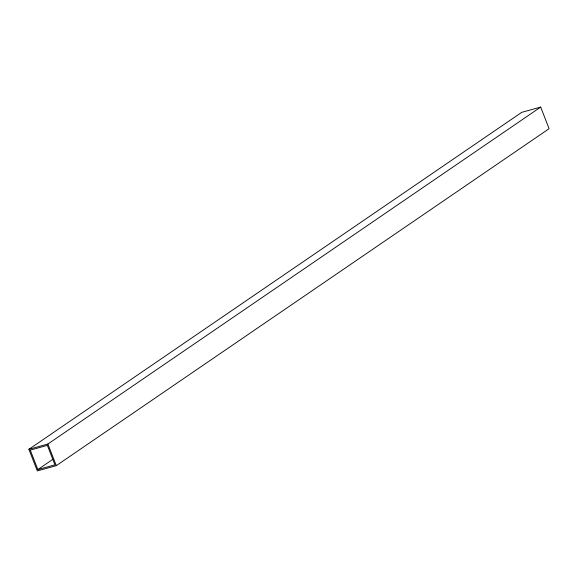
<?xml version="1.0" encoding="UTF-8"?>
<svg xmlns="http://www.w3.org/2000/svg" width="578" height="578" viewBox="0 0 578 578"><rect width="100%" height="100%" fill="white"/><g stroke="black" fill="none" stroke-linecap="round" stroke-linejoin="round"><path stroke-width="0.87" d="M28.9 449.308L521.696 112.356L540.676 107.082L549.1 128.692L56.304 465.644L37.324 470.918L28.9 449.308L47.88 444.027L540.676 107.082M37.852 469.574L54.932 464.828L47.353 445.371L30.273 450.125L37.852 469.574L52.742 459.394M47.88 444.027L56.304 465.644"/></g></svg>
